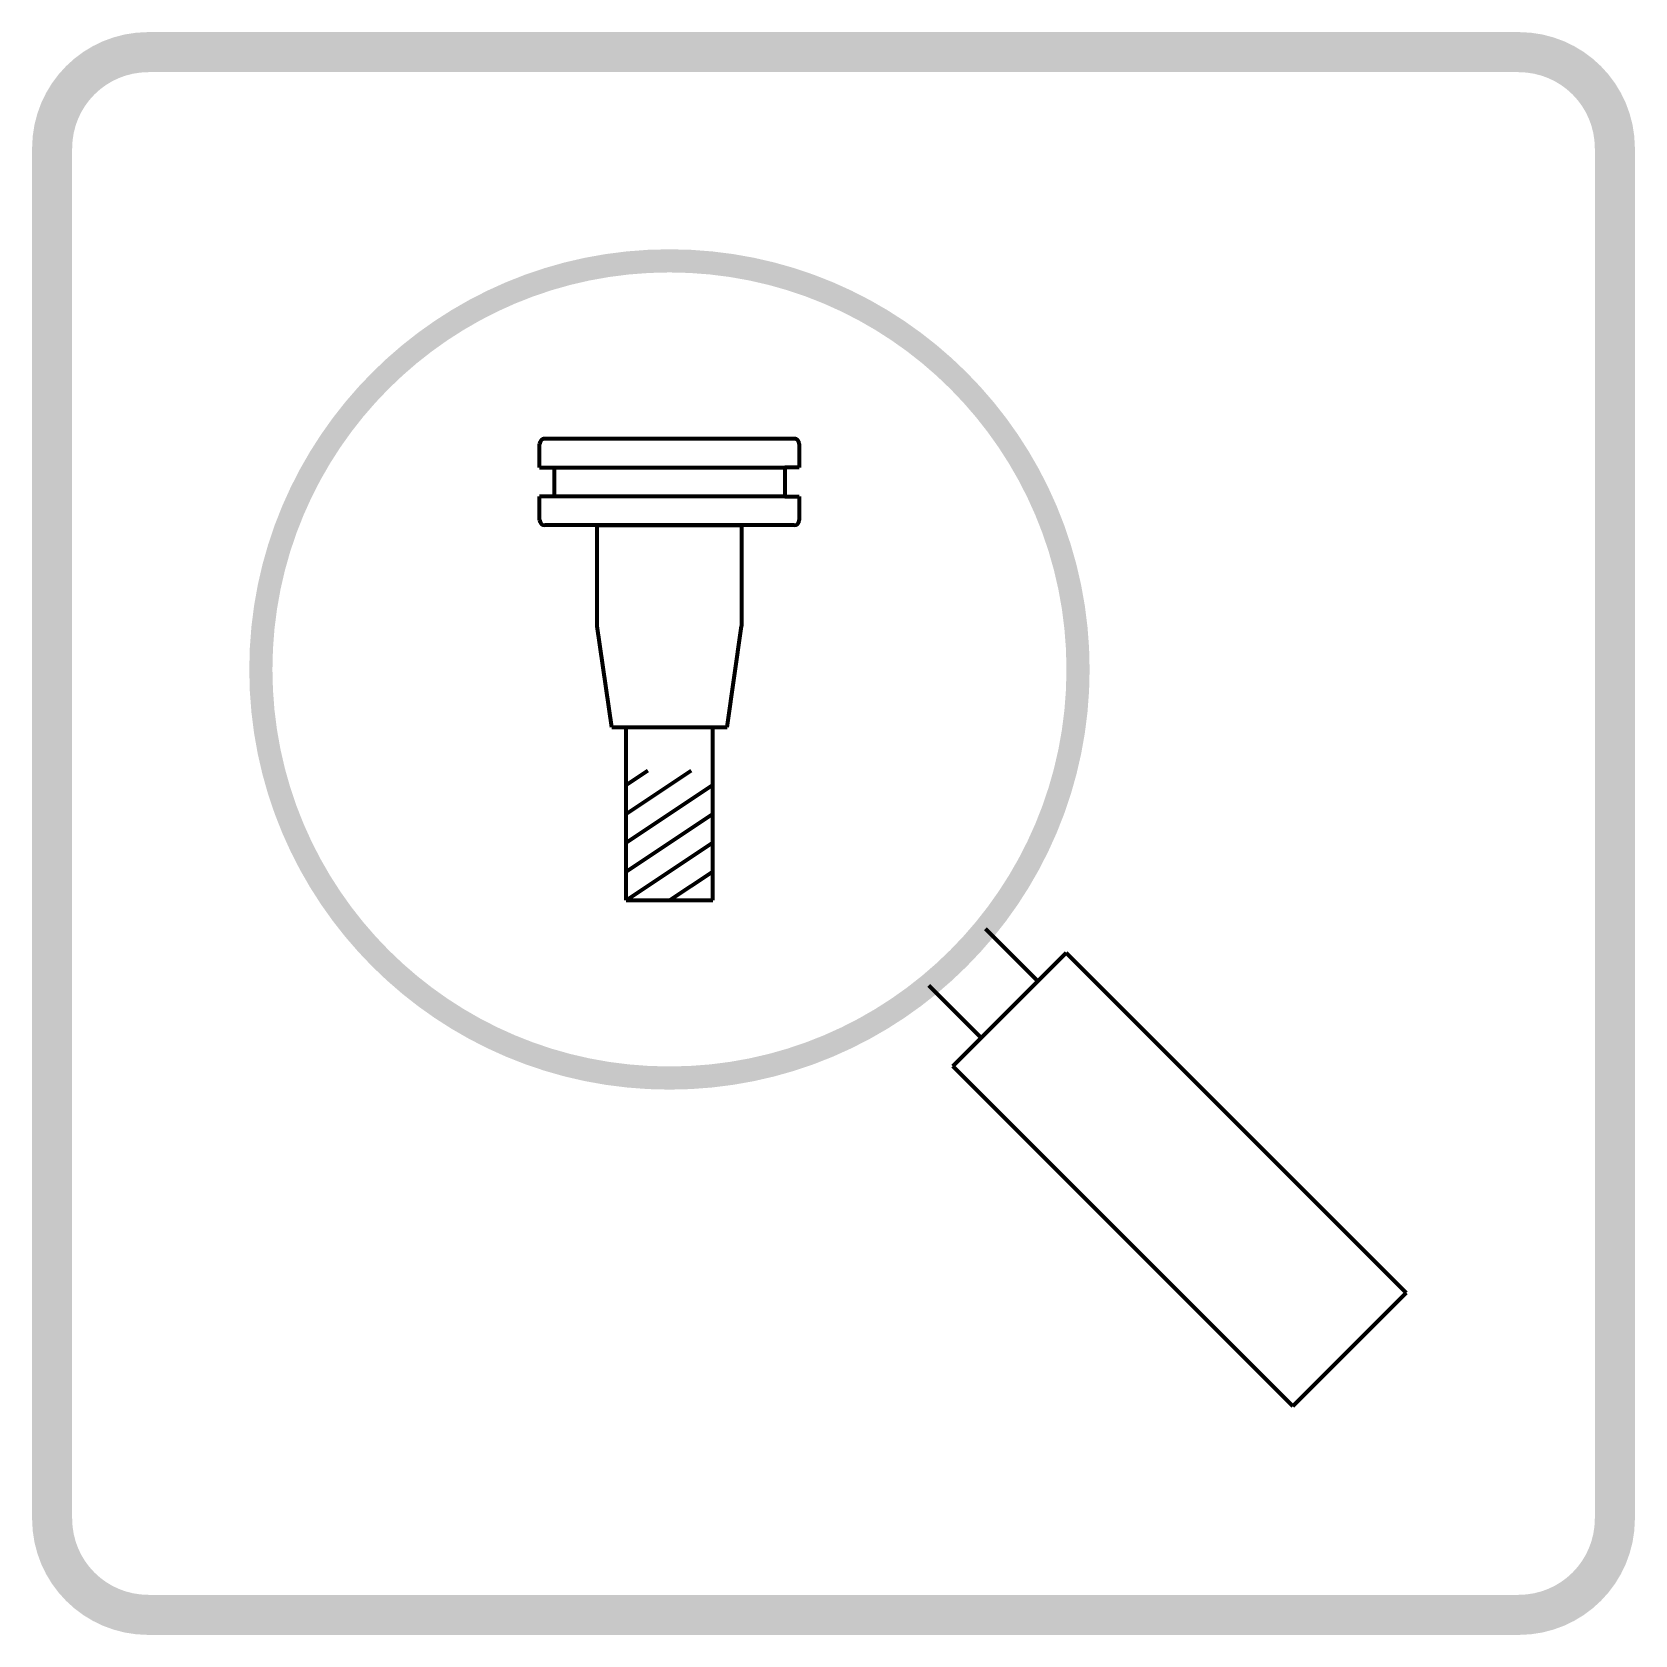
# Model space of a CAD drawing. Header units: millimetres. Extents: x -100 to 100, y -100 to 100.
import ezdxf

# ---------------------------------------------------------------- set-up
doc = ezdxf.new("R2010")
doc.units = ezdxf.units.MM
doc.layers.get('0').update_dxf_attribs({"color": 178, "lineweight": 25, "true_color": 0x000000})

msp = doc.modelspace()

# ---------------------------------------------------------------- hatches: boundary and pattern name
h = msp.add_hatch(color=256)
edge = h.paths.add_edge_path(flags=0)
edge.add_line((100, -85.5), (100, 85.5))
edge.add_arc((85.5, 85.5), 14.5, 0, 90)
edge.add_line((85.5, 100), (-85.5, 100))
edge.add_arc((-85.5, 85.5), 14.5, 90, 180)
edge.add_line((-100, 85.5), (-100, -85.5))
edge.add_arc((-85.5, -85.5), 14.5, 180, 270)
edge.add_line((-85.5, -100), (85.5, -100))
edge.add_arc((85.5, -85.5), 14.5, 270, 360)
edge = h.paths.add_edge_path(flags=0)
edge.add_arc((-85.5, 85.5), 9.5, 90, 180)
edge.add_line((-95, 85.5), (-95, -85.5))
edge.add_arc((-85.5, -85.5), 9.5, 180, 270)
edge.add_line((-85.5, -95), (85.5, -95))
edge.add_arc((85.5, -85.5), 9.5, 270, 360)
edge.add_line((95, -85.5), (95, 85.5))
edge.add_arc((85.5, 85.5), 9.5, 0, 90)
edge.add_line((85.5, 95), (-85.5, 95))
h = msp.add_hatch(color=256)
edge = h.paths.add_edge_path(flags=0)
edge.add_arc((-20.47, 20.47), 52.43, 0, 360)
edge = h.paths.add_edge_path(flags=0)
edge.add_arc((-20.47, 20.47), 49.54, 0, 360)

# ---------------------------------------------------------------- linework, layer by layer
at = {"lineweight": 100}
for p, q in [((-36.67, 45.67), (-36.67, 48.64)), ((-36.04, 49.27), (-4.9, 49.27)), ((-4.27, 48.64), (-4.27, 45.67)), ((-36.67, 45.67), (-34.87, 45.67)), ((-34.87, 45.67), (-34.87, 42.07)), ((-34.87, 45.67), (-6.07, 45.67)), ((-4.27, 45.67), (-6.07, 45.67)), ((-6.07, 45.67), (-6.07, 42.07)), ((-36.67, 39.1), (-36.67, 42.07)), ((-34.87, 42.07), (-36.67, 42.07)), ((-6.07, 42.07), (-34.87, 42.07)), ((-6.07, 42.07), (-4.27, 42.07)), ((-4.27, 42.07), (-4.27, 39.1)), ((-4.9, 38.47), (-36.04, 38.47)), ((-29.47, 25.87), (-29.47, 38.47)), ((-29.47, 38.47), (-11.47, 38.47)), ((-11.47, 38.47), (-11.47, 25.87)), ((-27.67, 13.27), (-29.47, 25.87)), ((-13.27, 13.27), (-11.47, 25.87)), ((-27.67, 13.27), (-13.27, 13.27)), ((-25.87, 7.87), (-25.87, 13.27)), ((-15.07, 7.87), (-15.07, 13.27)), ((-25.87, 6.07), (-23.17, 7.87)), ((-25.87, 2.47), (-17.77, 7.87)), ((-25.87, -8.33), (-25.87, 7.87)), ((-25.87, -1.13), (-15.07, 6.07)), ((-15.07, -8.33), (-15.07, 7.87)), ((-25.87, -4.73), (-15.07, 2.47)), ((-25.87, -8.33), (-15.07, -1.13)), ((-20.47, -8.33), (-15.07, -4.73)), ((-25.87, -8.33), (-15.07, -8.33))]:
    msp.add_line(p, q, dxfattribs=at)
at = {"lineweight": 200}
for p, q in [((18.95, -11.88), (25.5, -18.42)), ((14.89, -29.03), (29.03, -14.89)), ((29.03, -14.89), (71.46, -57.31)), ((18.42, -25.5), (11.88, -18.95)), ((57.31, -71.46), (14.89, -29.03)), ((71.46, -57.31), (57.31, -71.46)), ((67.92, -60.85), (60.85, -67.92))]:
    msp.add_line(p, q, dxfattribs=at)
at = {"lineweight": 100}
for centre, start, end in [((-36.04, 48.64), 90, 180), ((-4.9, 48.64), 0, 90), ((-36.04, 39.1), 180, 270), ((-4.9, 39.1), 270, 0)]:
    msp.add_arc(centre, 0.63, start, end, dxfattribs=at)

doc.saveas('drawing.dxf')
